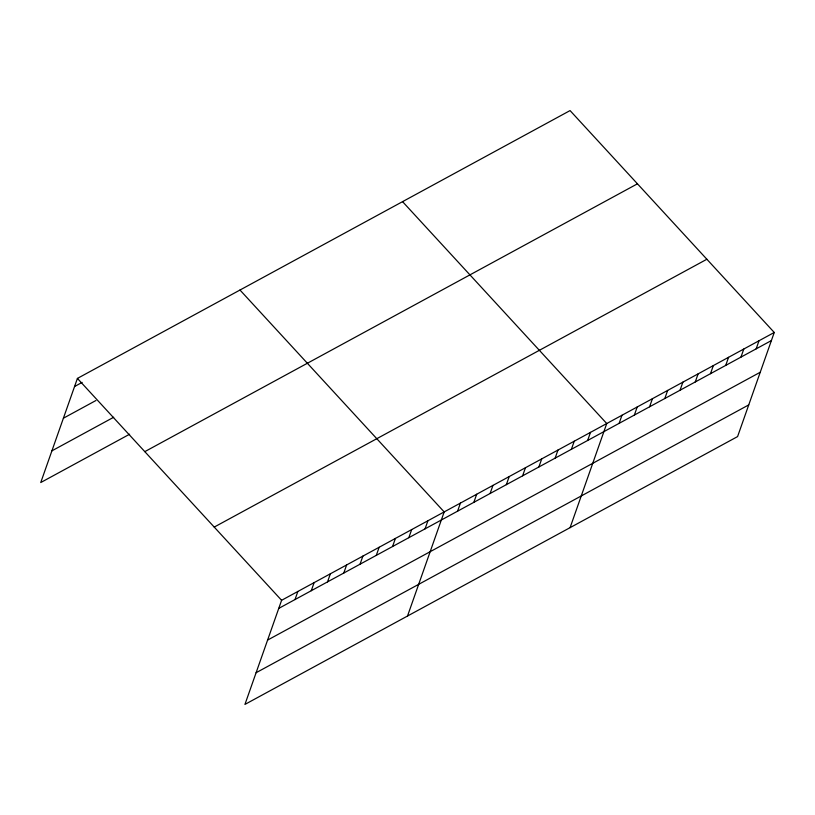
<?xml version="1.0" encoding="UTF-8"?>
<svg xmlns="http://www.w3.org/2000/svg" width="815" height="815" viewBox="0 0 815 815"><rect width="100%" height="100%" fill="white"/><g stroke="black" fill="none" stroke-linecap="round" stroke-linejoin="round"><path stroke-width="1.22" d="M774.25 332.469L281.603 600.298L244.938 704.415L737.585 436.585L774.25 332.469L570.062 110.585L77.415 378.415L40.75 482.531L129.626 434.212M295.01 599.565L297.862 591.466M311.269 590.722L314.121 582.623M327.528 581.89L330.381 573.791M343.777 573.047L346.63 564.948M360.036 564.214L362.889 556.105M376.296 555.372L379.148 547.273M392.555 546.529L395.407 538.43M408.814 537.696L411.667 529.597M425.063 528.854L427.916 520.754M407.51 616.028L444.175 511.922L239.987 290.038M457.582 511.178L460.434 503.079M473.841 502.346L476.694 494.236M490.1 493.503L492.953 485.404M506.349 484.66L509.202 476.561M522.609 475.828L525.461 467.728M538.868 466.985L541.72 458.886M555.127 458.152L557.98 450.053M571.386 449.31L574.239 441.21M587.635 440.477L590.488 432.368M570.093 527.641L606.747 423.535L402.559 201.651M619.125 423.352L621.977 415.253M634.355 415.079L637.208 406.98M649.575 406.797L652.428 398.698M664.806 398.525L667.658 390.416M680.036 390.242L682.889 382.143M695.256 381.96L698.119 373.861M710.486 373.688L713.339 365.589M725.717 365.405L728.569 357.306M740.947 357.133L743.8 349.024M756.167 348.851L759.02 340.752M74.562 386.524L82.142 382.398M63.407 418.207L95.915 400.522M51.905 450.848L113.682 417.26M144.795 451.642L637.442 183.813M214.223 527.081L706.87 259.252M278.75 608.398L771.398 340.568M267.595 640.081L760.242 372.251M256.093 672.732L748.741 404.902M77.415 378.415L281.603 600.298"/></g></svg>
